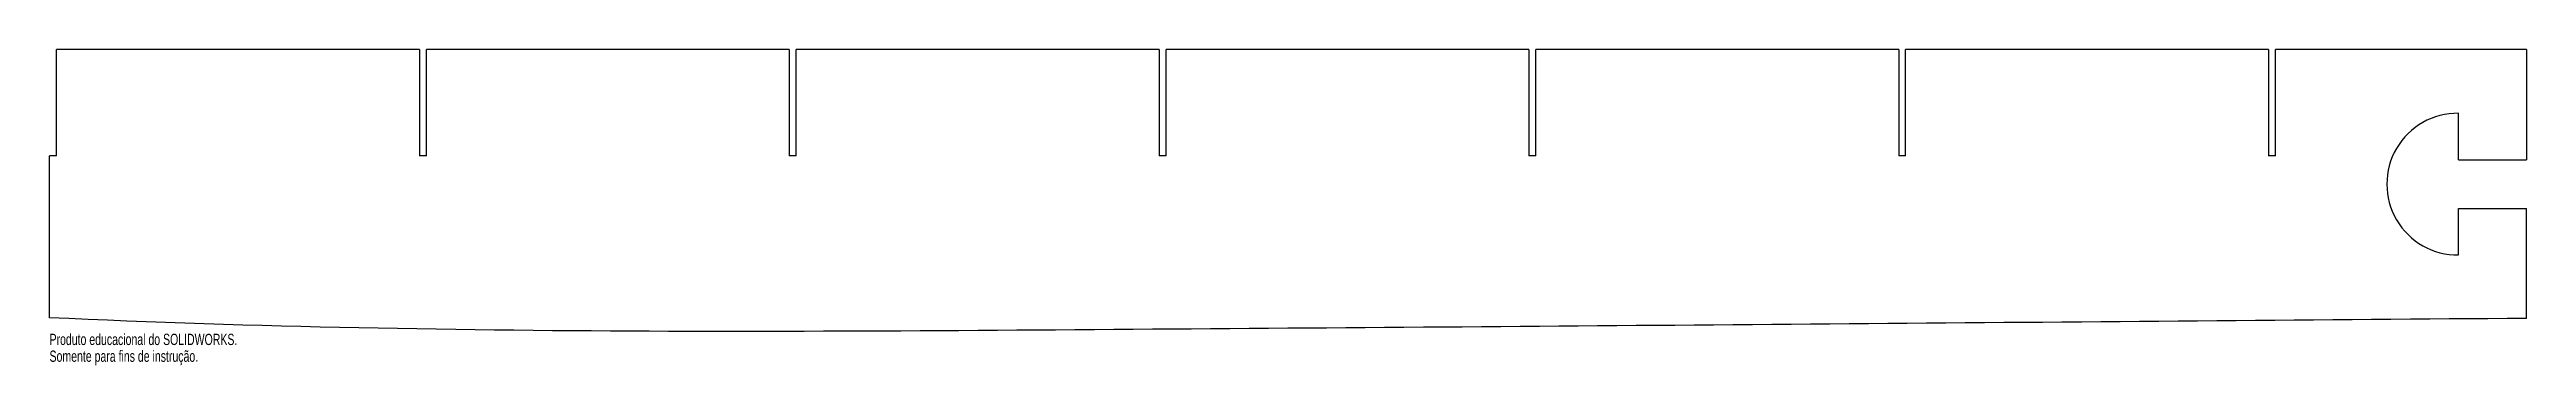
# Model space of a CAD drawing. Header units: millimetres. Extents: x 95 to 1160, y -336 to -200.
import ezdxf

# ---------------------------------------------------------------- set-up
doc = ezdxf.new("R2010")
doc.units = ezdxf.units.MM
doc.styles.add('SLDTEXTSTYLE0', font='TXT', dxfattribs={"width": 0.7})

msp = doc.modelspace()

# ---------------------------------------------------------------- linework, layer by layer
at = {"color": 7, "linetype": 'Continuous', "lineweight": 25}
for p, q in [((253.9, -200.4), (97.9, -200.4)), ((97.9, -246), (97.9, -200.4)), ((253.9, -200.4), (253.9, -246)), ((412.9, -200.4), (256.9, -200.4)), ((256.9, -246), (256.9, -200.4)), ((412.9, -200.4), (412.9, -246)), ((571.9, -200.4), (415.9, -200.4)), ((415.9, -246), (415.9, -200.4)), ((571.9, -200.4), (571.9, -246)), ((730.9, -200.4), (574.9, -200.4)), ((574.9, -246), (574.9, -200.4)), ((730.9, -200.4), (730.9, -246)), ((889.9, -200.4), (733.9, -200.4)), ((733.9, -246), (733.9, -200.4)), ((889.9, -200.4), (889.9, -246)), ((1048.9, -200.4), (892.9, -200.4)), ((892.9, -246), (892.9, -200.4)), ((1048.9, -200.4), (1048.9, -246)), ((1159.8, -200.4), (1051.9, -200.4)), ((1051.9, -246), (1051.9, -200.4)), ((1159.8, -200.4), (1159.8, -247.7)), ((1130.6, -247.7), (1130.6, -227.7)), ((97.9, -246), (94.9, -246)), ((94.9, -315.4), (94.9, -246)), ((256.9, -246), (253.9, -246)), ((415.9, -246), (412.9, -246)), ((574.9, -246), (571.9, -246)), ((733.9, -246), (730.9, -246)), ((892.9, -246), (889.9, -246)), ((1051.9, -246), (1048.9, -246)), ((1130.6, -247.7), (1159.8, -247.7)), ((1130.6, -268.5), (1159.8, -268.5)), ((1130.6, -288.5), (1130.6, -268.5)), ((1159.8, -315.7), (1159.8, -268.5))]:
    msp.add_line(p, q, dxfattribs=at)
msp.add_arc((1130.2, -258.1), 30.4, 89.2461, 270.7539, dxfattribs=at)
msp.add_open_spline([(1159.8, -315.7), (982.3, -317.1), (804.8, -318.7), (449.8, -321.2), (272.2, -323.7), (94.9, -315.4)], degree=3, knots=[0, 0, 0, 0, 0.5, 0.5, 1, 1, 1, 1], dxfattribs=at)

# ---------------------------------------------------------------- texts
at = {"color": 7, "linetype": 'Continuous', "char_height": 4.834, "attachment_point": 1, "style": 'SLDTEXTSTYLE0'}
for s, insert in [('Somente para fins de instrução.', (94.9, -329.5)), ('Produto educacional do SOLIDWORKS.', (94.9, -322.3))]:
    msp.add_mtext(s, dxfattribs=dict(at, insert=insert))

doc.saveas('drawing.dxf')
